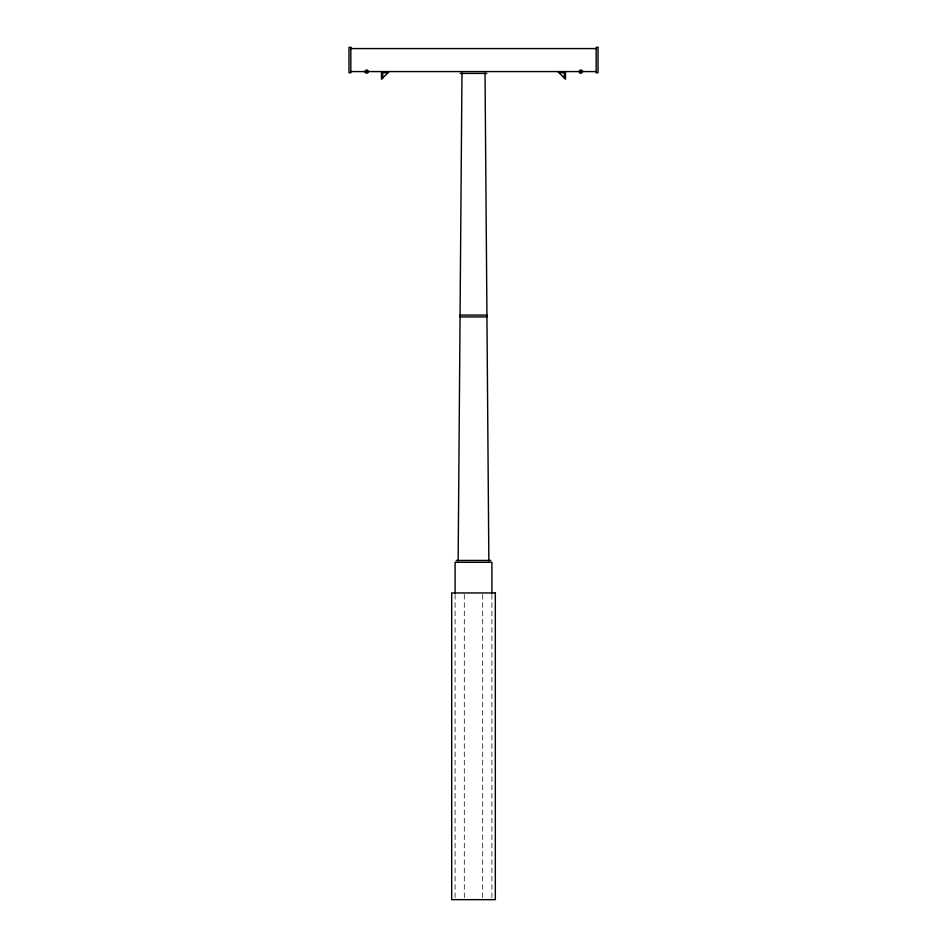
<?xml version="1.0" encoding="UTF-8"?>
<svg xmlns="http://www.w3.org/2000/svg" width="947" height="947" viewBox="0 0 947 947"><rect width="100%" height="100%" fill="white"/><g stroke="black" fill="none" stroke-linecap="round" stroke-linejoin="round"><path stroke-width="0.71" stroke-dasharray="4.74 3.55" d="M491.907 594.432L491.907 899.65M482.698 594.432L482.698 898.17M464.302 594.432L464.302 898.17M455.093 594.432L455.093 898.17"/><path stroke-width="1.42" d="M458.147 560.813L461.97 73.061M389.158 71.581L381.487 79.24L381.487 71.581M350.828 48.581L596.172 48.581M350.828 71.581L596.172 71.581M387.939 72.801L382.718 72.801L382.718 78.021M559.061 72.801L564.282 72.801L564.282 78.021M460.135 73.416L486.865 73.416M460.064 315.091L486.936 315.091M460.064 316.937L486.936 316.937M456.229 560.446L490.771 560.446M557.842 71.581L565.513 79.24L565.513 71.581M485.03 73.061L488.853 560.813M491.907 592.952L491.907 562.293L455.093 562.293L455.093 592.952M350.828 47.35L348.981 47.35L348.981 72.801L350.828 72.801L350.828 47.35M598.019 47.35L596.172 47.35L596.172 72.801L598.019 72.801L598.019 47.35M495.328 592.952L451.672 592.952L451.672 899.65L495.328 899.65L495.328 592.952M365.128 71.877L365.104 71.463A1.598 1.598 0 0 1 367.46 70.185A1.598 1.598 0 0 1 367.625 72.872A1.598 1.598 0 0 1 365.128 71.877M580.049 72.955A1.586 1.586 0 0 0 582.441 71.581A1.586 1.586 0 0 0 580.049 70.196A1.586 1.586 0 0 0 580.049 72.955"/></g></svg>
